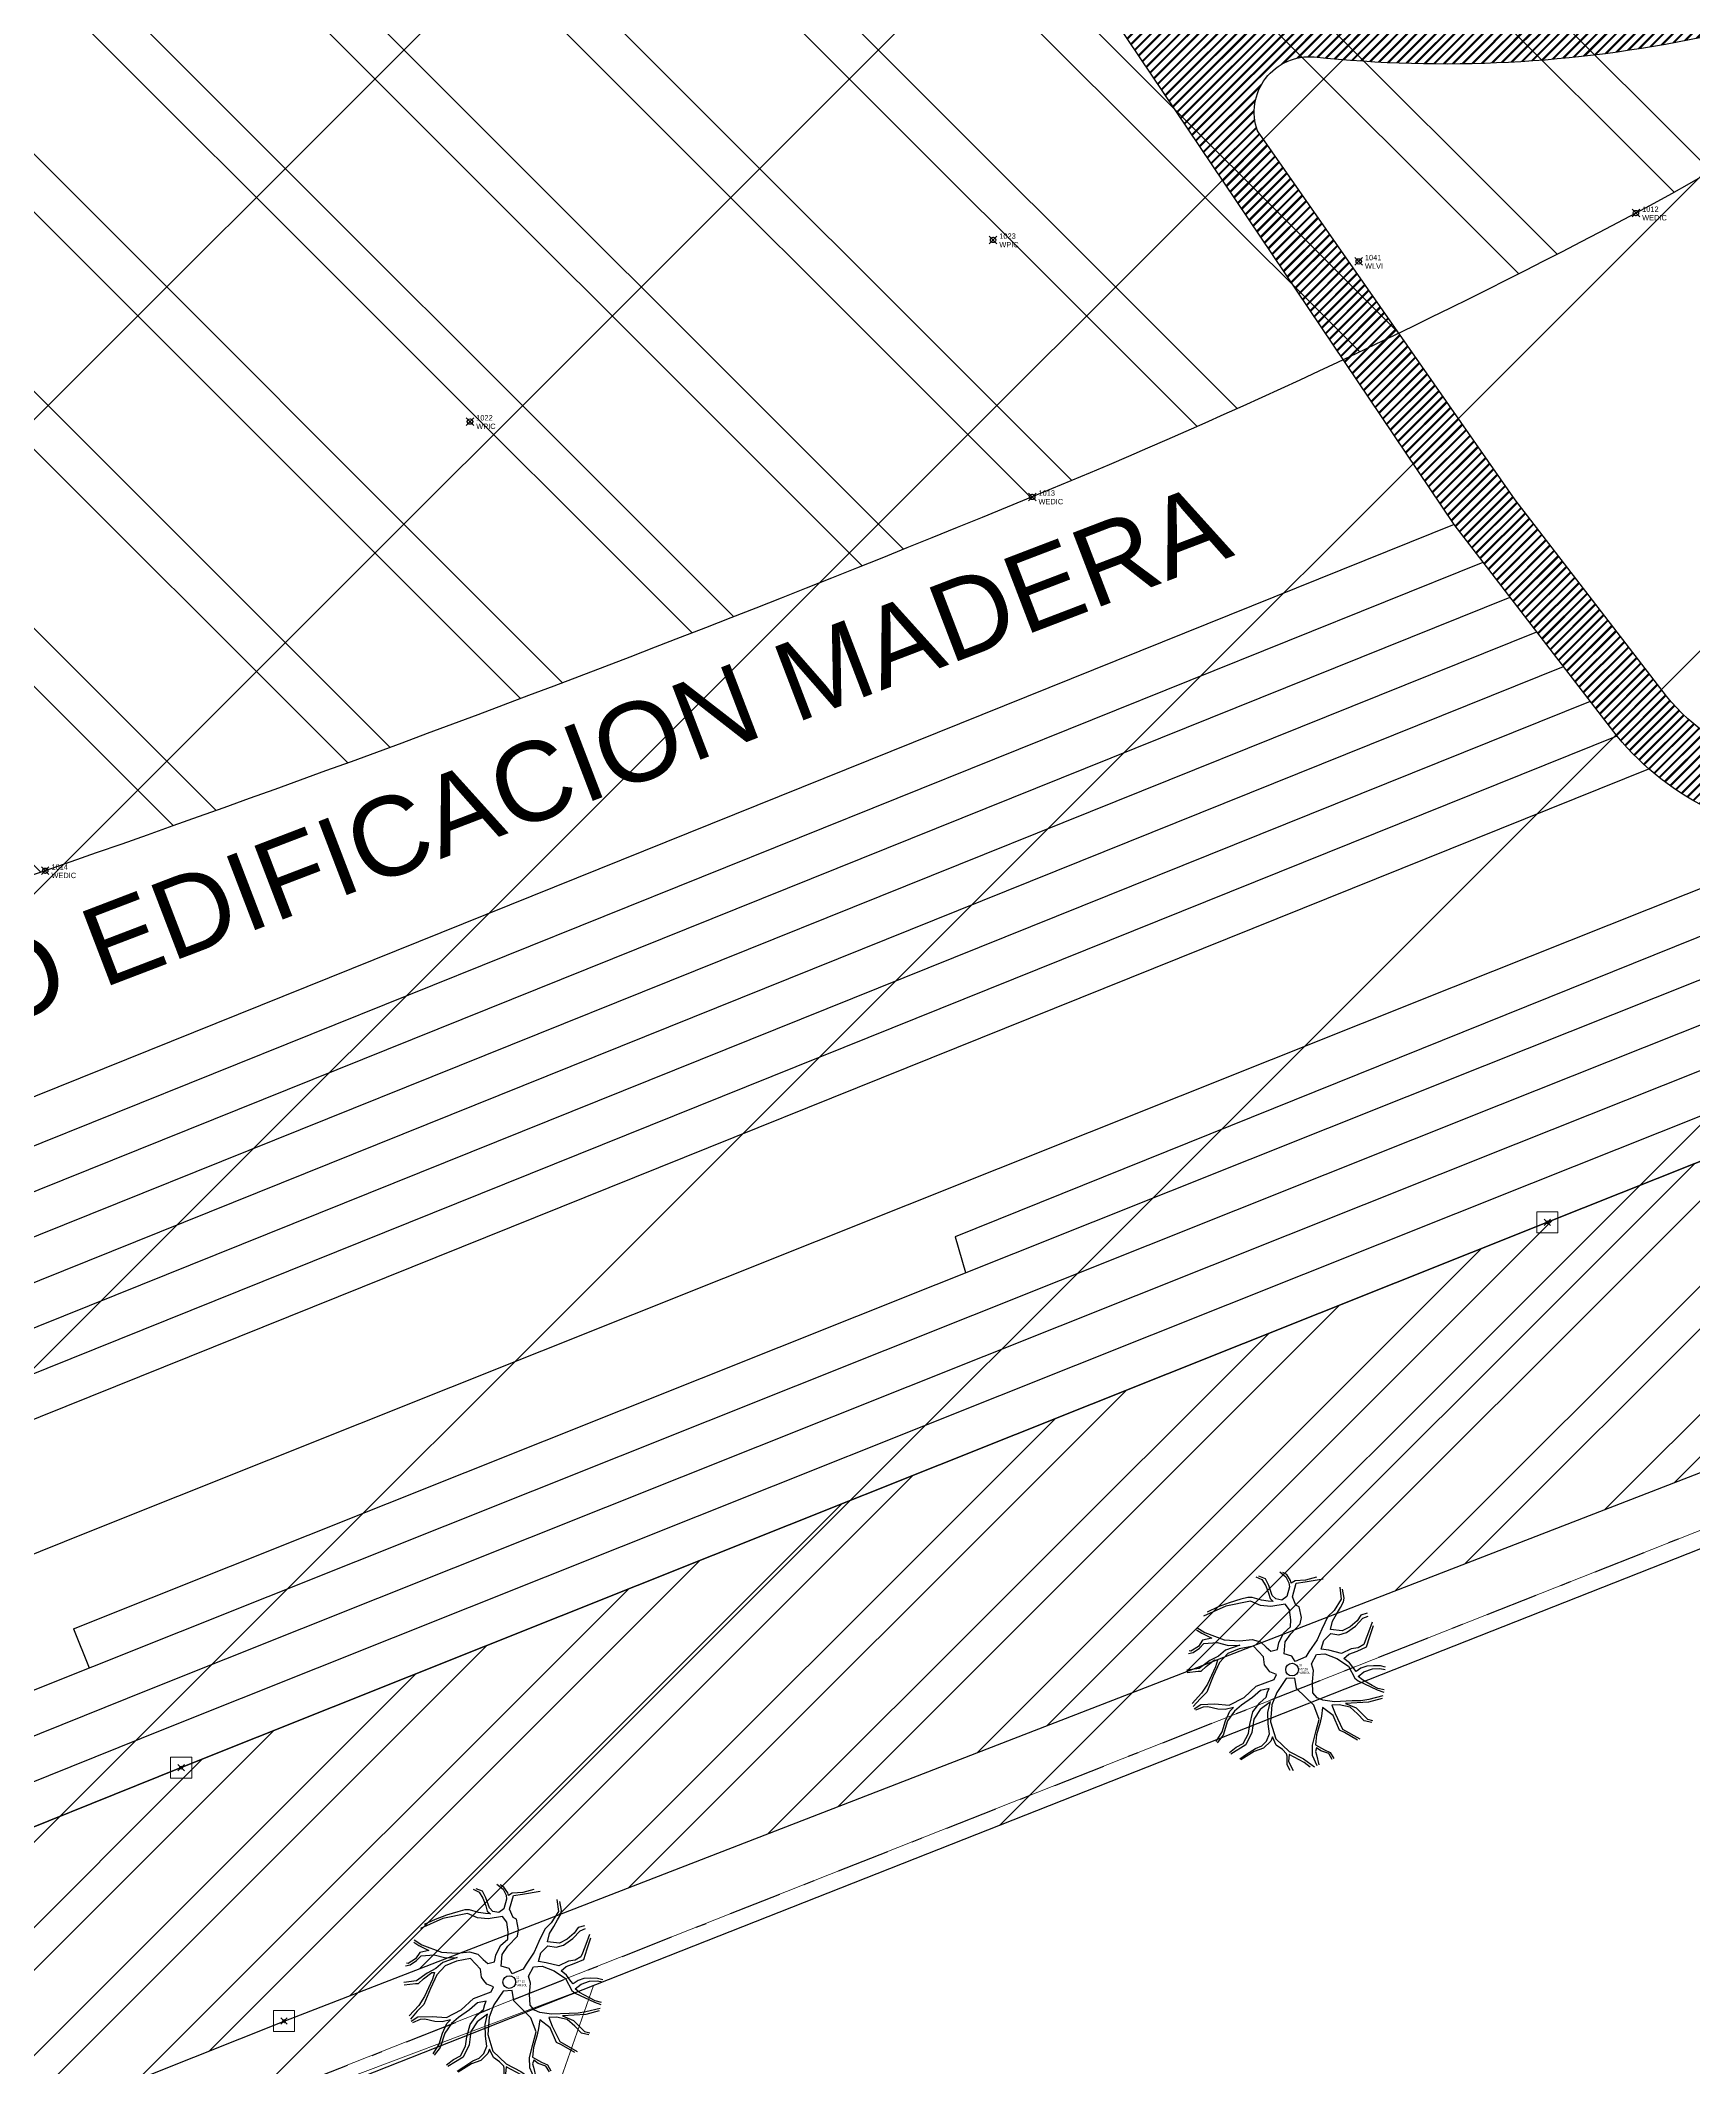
# Model space of a CAD drawing. Extents: x 350769 to 354978, y 6304672 to 6307963.
# Drawn here: x 352558.05 to 352573.7, y 6305441.91 to 6305461.11 of the extents above; entities that cross this region are included whole.
import ezdxf

# ---------------------------------------------------------------- set-up
doc = ezdxf.new("R2010")
doc.units = 0
doc.header["$PDMODE"] = 35
doc.header["$PDSIZE"] = 0.03
doc.linetypes.add('CONTINUOS', pattern=[0])
doc.linetypes.add('JPG_DASHDOT', pattern=[1, 0.5, -0.25, 0, -0.25])
doc.layers.get('0').update_dxf_attribs({"linetype": 'CONTINUOUS'})
doc.layers.get('Defpoints').update_dxf_attribs({"linetype": 'CONTINUOUS'})
for name, color, linetype in [('0-LEVANTAMIENTO 2020.SEP', 252, 'CONTINUOUS'), ('02_Geo ext_Acotamiento', 7, 'CONTINUOUS'), ('1-ESCALA', 252, 'CONTINUOUS'), ('1-LINEA EXTERIOR EDIFICIO MADERAS', 252, 'CONTINUOUS'), ('1-MURO', 7, 'CONTINUOUS'), ('1-PAVIMENTO', 161, 'CONTINUOUS'), ('1-SOLERA', 212, 'CONTINUOUS'), ('1-TEXTOS', 7, 'CONTINUOUS'), ('1-VEREDA', 251, 'CONTINUOUS'), ('2-ACHURADO MURO', 9, 'CONTINUOUS'), ('2-ACHURADO VEREDA', 252, 'CONTINUOUS'), ('C-TINN', 5, 'CONTINUOUS'), ('C-TOPO-MINR', 8, 'CONTINUOUS'), ('TOP-URB-SOLERAS', 2, 'JPG_DASHDOT'), ('V-NODE-TEXT', 1, 'CONTINUOUS'), ('V-NODE-TEXT5', 5, 'CONTINUOUS'), ('Z-ARBOL', 253, 'CONTINUOUS')]:
    doc.layers.add(name, color=color, linetype=linetype)
doc.layers.add('0_ASD_TOPOGRAFIA_ELEMENTOS', color=9, linetype='CONTINUOS', lineweight=5, true_color=0xbdbdbd)
doc.styles.add('A', font='arial.ttf', dxfattribs={"height": 2})
doc.styles.add('ROMANS', font='romans.shx', dxfattribs={"width": 0.65})
doc.dimstyles.new('Principal', dxfattribs={"dimscale": 0, "dimtxt": 2, "dimasz": 2, "dimexe": 1, "dimexo": 1, "dimtad": 1, "dimrnd": 0.05, "dimzin": 1, "dimtxsty": 'ROMANS', "dimcen": 2.5, "dimclrt": 2, "dimaunit": 2, "dimadec": 0, "dimazin": 0, "dimtfac": 1, "dimtmove": 0, "dimatfit": 3, "dimfxl": 1, "dimfxlon": 1, "dimarcsym": 0})

# ---------------------------------------------------------------- blocks, each defined once
blk = doc.blocks.new('*U625', base_point=(352562.115, 6305457.498))
at = {"layer": 'V-NODE-TEXT5', "lineweight": -2}
for p, q in [((352562.079, 6305457.462), (352562.151, 6305457.534)), ((352562.079, 6305457.534), (352562.151, 6305457.462))]:
    blk.add_line(p, q, dxfattribs=at)
blk.add_circle((352562.115, 6305457.498), 0.0254, dxfattribs=at)
at = {"layer": 'V-NODE-TEXT5', "color": 0, "linetype": 'ByBlock', "char_height": 0.0508}
for s, insert, attachment_point in [('WPIC', (352562.174, 6305457.479), 1), ('1022', (352562.174, 6305457.534), 4)]:
    blk.add_mtext(s, dxfattribs=dict(at, insert=insert, attachment_point=attachment_point))
blk = doc.blocks.new('*U626', base_point=(352567.066, 6305459.218))
at = {"layer": 'V-NODE-TEXT5', "lineweight": -2}
for p, q in [((352567.03, 6305459.182), (352567.102, 6305459.254)), ((352567.03, 6305459.254), (352567.102, 6305459.182))]:
    blk.add_line(p, q, dxfattribs=at)
blk.add_circle((352567.066, 6305459.218), 0.0254, dxfattribs=at)
at = {"layer": 'V-NODE-TEXT5', "color": 0, "linetype": 'ByBlock', "char_height": 0.0508}
for s, insert, attachment_point in [('WPIC', (352567.125, 6305459.199), 1), ('1023', (352567.125, 6305459.254), 4)]:
    blk.add_mtext(s, dxfattribs=dict(at, insert=insert, attachment_point=attachment_point))
blk = doc.blocks.new('*U653', base_point=(352570.527, 6305459.015))
at = {"layer": 'V-NODE-TEXT5', "lineweight": -2}
for p, q in [((352570.491, 6305458.979), (352570.563, 6305459.051)), ((352570.491, 6305459.051), (352570.563, 6305458.979))]:
    blk.add_line(p, q, dxfattribs=at)
blk.add_circle((352570.527, 6305459.015), 0.0254, dxfattribs=at)
at = {"layer": 'V-NODE-TEXT5', "color": 0, "linetype": 'ByBlock', "char_height": 0.0508}
for s, insert, attachment_point in [('WLVI', (352570.586, 6305458.996), 1), ('1041', (352570.586, 6305459.051), 4)]:
    blk.add_mtext(s, dxfattribs=dict(at, insert=insert, attachment_point=attachment_point))
blk = doc.blocks.new('*U701', base_point=(352573.151, 6305459.473))
at = {"layer": 'V-NODE-TEXT5', "lineweight": -2}
for p, q in [((352573.115, 6305459.437), (352573.187, 6305459.509)), ((352573.115, 6305459.509), (352573.187, 6305459.437))]:
    blk.add_line(p, q, dxfattribs=at)
blk.add_circle((352573.151, 6305459.473), 0.0254, dxfattribs=at)
at = {"layer": 'V-NODE-TEXT5', "color": 0, "linetype": 'ByBlock', "char_height": 0.0508}
for s, insert, attachment_point in [('WEDIC', (352573.21, 6305459.454), 1), ('1012', (352573.21, 6305459.509), 4)]:
    blk.add_mtext(s, dxfattribs=dict(at, insert=insert, attachment_point=attachment_point))
blk = doc.blocks.new('*U702', base_point=(352567.437, 6305456.785))
at = {"layer": 'V-NODE-TEXT5', "lineweight": -2}
for p, q in [((352567.401, 6305456.749), (352567.473, 6305456.821)), ((352567.401, 6305456.821), (352567.473, 6305456.749))]:
    blk.add_line(p, q, dxfattribs=at)
blk.add_circle((352567.437, 6305456.785), 0.0254, dxfattribs=at)
at = {"layer": 'V-NODE-TEXT5', "color": 0, "linetype": 'ByBlock', "char_height": 0.0508}
for s, insert, attachment_point in [('WEDIC', (352567.496, 6305456.766), 1), ('1013', (352567.496, 6305456.821), 4)]:
    blk.add_mtext(s, dxfattribs=dict(at, insert=insert, attachment_point=attachment_point))
blk = doc.blocks.new('*U703', base_point=(352558.094, 6305453.245))
at = {"layer": 'V-NODE-TEXT5', "lineweight": -2}
for p, q in [((352558.058, 6305453.209), (352558.13, 6305453.281)), ((352558.058, 6305453.281), (352558.13, 6305453.209))]:
    blk.add_line(p, q, dxfattribs=at)
blk.add_circle((352558.094, 6305453.245), 0.0254, dxfattribs=at)
at = {"layer": 'V-NODE-TEXT5', "color": 0, "linetype": 'ByBlock', "char_height": 0.0508}
for s, insert, attachment_point in [('WEDIC', (352558.153, 6305453.226), 1), ('1014', (352558.153, 6305453.281), 4)]:
    blk.add_mtext(s, dxfattribs=dict(at, insert=insert, attachment_point=attachment_point))
blk = doc.blocks.new('ARBOL')
at = {"layer": 'Z-ARBOL', "color": 9, "linetype": 'Continuous', "true_color": 0xbdbdbd}
for p, q in [((-1.403, 3.597), (-1.165, 3.491)), ((-1.029, 3.526), (-1.286, 3.62)), ((-1.165, 3.491), (-1.017, 3.252)), ((-0.902, 3.26), (-1.029, 3.526)), ((-1.017, 3.252), (-0.911, 2.96)), ((-0.767, 2.873), (-0.902, 3.26)), ((-0.477, 3.797), (-0.24, 3.601)), ((-0.207, 3.685), (-0.352, 3.773)), ((-0.24, 3.601), (-0.123, 3.368)), ((-0.057, 3.46), (-0.207, 3.685)), ((-0.104, 3.213), (-0.207, 2.841)), ((-0.123, 3.368), (-0.104, 3.213)), ((-0.029, 3.35), (-0.057, 3.46)), ((0.118, 3.442), (-0.029, 3.35)), ((0.016, 2.829), (0.166, 3.358)), ((0.526, 3.47), (0.118, 3.442)), ((0.166, 3.358), (0.515, 3.412)), ((0.515, 3.412), (1.206, 3.526)), ((0.952, 3.585), (0.526, 3.47)), ((1.849, 3.198), (1.905, 2.74)), ((-2.573, 2.463), (-3.436, 2.075)), ((-2.87, 2.43), (-3.296, 2.225)), ((-2.436, 2.588), (-2.87, 2.43)), ((-1.615, 2.657), (-2.573, 2.463)), ((-1.989, 2.729), (-2.436, 2.588)), ((-1.717, 2.798), (-1.989, 2.729)), ((-1.54, 2.794), (-1.717, 2.798)), ((-1.226, 2.493), (-1.615, 2.657)), ((-1.187, 2.697), (-1.54, 2.794)), ((-0.816, 2.445), (-1.226, 2.493)), ((-0.92, 2.661), (-1.187, 2.697)), ((-0.73, 2.639), (-0.92, 2.661)), ((-0.911, 2.96), (-0.854, 2.754)), ((-0.854, 2.754), (-0.73, 2.639)), ((-0.266, 2.536), (-0.816, 2.445)), ((-0.63, 2.741), (-0.767, 2.873)), ((-0.396, 2.696), (-0.63, 2.741)), ((-0.207, 2.841), (-0.396, 2.696)), ((-0.096, 2.323), (-0.266, 2.536)), ((0.148, 2.502), (0.016, 2.829)), ((0.28, 2.432), (0.148, 2.502)), ((0.364, 2.024), (0.28, 2.432)), ((1.905, 2.74), (1.627, 2.295)), ((1.729, 2.155), (1.875, 2.414)), ((1.875, 2.414), (1.998, 2.632)), ((2.025, 2.777), (1.962, 3.121)), ((1.998, 2.632), (2.025, 2.777)), ((-3.69, 1.634), (-3.381, 1.442)), ((-0.333, 1.418), (-0.059, 1.667)), ((-0.041, 1.935), (-0.096, 2.323)), ((-0.059, 1.667), (-0.041, 1.935)), ((-0.047, 1.394), (0.316, 1.777)), ((0.316, 1.777), (0.364, 2.024)), ((1.15, 1.572), (0.973, 1.154)), ((1.387, 2.055), (1.15, 1.572)), ((1.627, 2.295), (1.387, 2.055)), ((1.485, 1.554), (1.564, 1.885)), ((1.564, 1.885), (1.729, 2.155)), ((2.249, 1.664), (1.945, 1.511)), ((2.109, 1.435), (2.463, 1.684)), ((2.52, 1.899), (2.249, 1.664)), ((2.463, 1.684), (2.748, 1.991)), ((2.673, 2.111), (2.52, 1.899)), ((2.914, 2.185), (2.673, 2.111)), ((2.748, 1.991), (2.957, 2.072)), ((3.108, 1.847), (2.968, 1.452)), ((3.018, 1.291), (3.163, 1.716)), ((-3.63, 0.901), (-3.923, 0.716)), ((-3.835, 0.669), (-3.594, 0.834)), ((-3.7, 1.548), (-3.498, 1.419)), ((-3.47, 1.143), (-3.63, 0.901)), ((-3.594, 0.834), (-3.415, 1.011)), ((-3.498, 1.419), (-3.116, 1.225)), ((-3.116, 1.225), (-3.47, 1.143)), ((-3.415, 1.011), (-2.907, 1.05)), ((-3.381, 1.442), (-2.627, 1.162)), ((-2.907, 1.05), (-2.46, 0.935)), ((-2.627, 1.162), (-2.021, 1.122)), ((-2.02, 0.956), (-2.574, 0.761)), ((-2.048, 0.811), (-2.487, 0.623)), ((-2.46, 0.935), (-2.02, 0.956)), ((-1.495, 0.916), (-2.048, 0.811)), ((-2.021, 1.122), (-1.544, 1.167)), ((-1.544, 1.167), (-1.222, 1.075)), ((-1.107, 0.496), (-1.495, 0.916)), ((-1.222, 1.075), (-1.003, 0.868)), ((-1.003, 0.868), (-0.823, 0.713)), ((-0.567, 0.785), (-0.517, 1.046)), ((-0.517, 1.046), (-0.333, 1.418)), ((-0.309, 0.615), (-0.27, 1.074)), ((-0.27, 1.074), (-0.047, 1.394)), ((0.973, 1.154), (0.657, 0.687)), ((1.13, 0.793), (1.228, 1.135)), ((1.429, 0.75), (1.13, 0.793)), ((1.228, 1.135), (1.504, 1.399)), ((1.945, 1.511), (1.485, 1.554)), ((1.504, 1.399), (1.819, 1.354)), ((1.819, 1.354), (2.109, 1.435)), ((2.296, 0.811), (1.922, 0.626)), ((2.562, 0.851), (2.296, 0.811)), ((2.522, 0.723), (2.891, 0.879)), ((2.78, 0.975), (2.562, 0.851)), ((2.839, 1.115), (2.78, 0.975)), ((2.968, 1.452), (2.839, 1.115)), ((2.891, 0.879), (3.018, 1.291)), ((-3.598, 0.051), (-4.08, -0.022)), ((-4.02, 0.629), (-3.835, 0.669)), ((-3.923, 0.716), (-3.985, 0.728)), ((-3.185, 0.35), (-3.598, 0.051)), ((-3.521, -0.054), (-3.326, 0.12)), ((-3.326, 0.12), (-3.003, 0.375)), ((-2.972, 0.113), (-3.28, -0.567)), ((-2.845, 0.526), (-3.185, 0.35)), ((-2.811, 0.278), (-3.057, -0.248)), ((-3.003, 0.375), (-2.891, 0.369)), ((-2.891, 0.369), (-2.972, 0.113)), ((-2.574, 0.761), (-2.845, 0.526)), ((-2.487, 0.623), (-2.811, 0.278)), ((-1.069, 0.187), (-1.107, 0.496)), ((-0.979, 0.064), (-1.069, 0.187)), ((-0.861, -0.079), (-0.979, 0.064)), ((-0.823, 0.713), (-0.567, 0.785)), ((-0.003, 0.526), (-0.309, 0.615)), ((0.12, 0.322), (-0.003, 0.526)), ((0.541, 0.498), (0.12, 0.322)), ((0.657, 0.687), (0.541, 0.498)), ((0.749, 0.232), (0.945, 0.586)), ((0.826, -0.039), (0.749, 0.232)), ((0.945, 0.586), (1.274, 0.614)), ((1.274, 0.614), (1.74, 0.435)), ((1.922, 0.626), (1.429, 0.75)), ((1.74, 0.435), (2.184, 0.139)), ((2.013, 0.428), (2.208, 0.602)), ((2.225, 0.267), (2.013, 0.428)), ((2.184, 0.139), (2.434, -0.331)), ((2.208, 0.602), (2.522, 0.723)), ((2.391, 0.039), (2.225, 0.267)), ((2.484, -0.069), (2.391, 0.039)), ((2.67, 0.062), (2.484, -0.069)), ((2.895, 0.139), (2.67, 0.062)), ((2.788, -0.082), (3.118, 0.036)), ((3.155, 0.15), (2.895, 0.139)), ((3.118, 0.036), (3.409, 0.041)), ((3.428, 0.143), (3.155, 0.15)), ((3.409, 0.041), (3.612, 0.003)), ((3.628, 0.09), (3.428, 0.143)), ((-4.066, -0.115), (-3.635, -0.062)), ((-3.635, -0.062), (-3.521, -0.054)), ((-3.28, -0.567), (-3.508, -0.915)), ((-3.057, -0.248), (-3.307, -0.878)), ((-1.859, -1.079), (-1.388, -0.641)), ((-1.388, -0.641), (-0.693, -0.382)), ((-0.89, -0.736), (-1.226, -0.808)), ((-0.949, -0.876), (-0.89, -0.736)), ((-0.607, -0.187), (-0.861, -0.079)), ((-0.693, -0.382), (-0.607, -0.187)), ((-0.234, -0.349), (-0.595, -0.883)), ((0.11, -0.324), (-0.234, -0.349)), ((0.178, -0.729), (0.11, -0.324)), ((0.844, -1.384), (0.178, -0.729)), ((0.792, -0.47), (0.826, -0.039)), ((0.808, -0.895), (0.792, -0.47)), ((2.434, -0.331), (2.56, -0.43)), ((2.56, -0.264), (2.788, -0.082)), ((2.727, -0.401), (2.56, -0.264)), ((2.56, -0.43), (3.301, -0.782)), ((3.107, -0.61), (2.727, -0.401)), ((3.327, -0.727), (3.107, -0.61)), ((3.301, -0.782), (3.556, -0.877)), ((3.574, -0.789), (3.327, -0.727)), ((-3.508, -0.915), (-3.874, -1.313)), ((-3.565, -1.13), (-3.831, -1.435)), ((-3.796, -1.524), (-3.541, -1.346)), ((-3.449, -1.454), (-3.747, -1.578)), ((-3.307, -0.878), (-3.565, -1.13)), ((-3.541, -1.346), (-2.989, -1.331)), ((-3.269, -1.443), (-3.449, -1.454)), ((-2.882, -1.532), (-3.269, -1.443)), ((-2.989, -1.331), (-2.433, -1.376)), ((-2.593, -1.542), (-2.882, -1.532)), ((-2.273, -1.468), (-2.593, -1.542)), ((-2.433, -1.376), (-1.859, -1.079)), ((-2.412, -1.607), (-2.273, -1.468)), ((-1.964, -1.376), (-2.235, -1.61)), ((-1.537, -1.08), (-1.964, -1.376)), ((-1.226, -0.808), (-1.537, -1.08)), ((-1.515, -1.642), (-1.253, -1.285)), ((-1.237, -1.544), (-1.487, -1.919)), ((-1.253, -1.285), (-1, -1.062)), ((-0.841, -1.243), (-1.237, -1.544)), ((-1, -1.062), (-0.949, -0.876)), ((-0.934, -1.647), (-0.841, -1.243)), ((-0.783, -1.36), (-0.829, -2.029)), ((-0.595, -0.883), (-0.783, -1.36)), ((0.98, -1.093), (0.808, -0.895)), ((1.046, -1.935), (0.844, -1.384)), ((1.19, -1.179), (0.98, -1.093)), ((1.184, -1.464), (1.136, -1.801)), ((1.592, -1.783), (1.184, -1.464)), ((1.645, -1.25), (1.19, -1.179)), ((1.833, -1.361), (1.539, -1.381)), ((1.539, -1.381), (1.67, -1.707)), ((2.33, -1.215), (1.645, -1.25)), ((2.251, -1.456), (1.833, -1.361)), ((2.967, -1.261), (2.068, -1.316)), ((2.068, -1.316), (2.488, -1.486)), ((2.542, -1.708), (2.251, -1.456)), ((2.671, -1.205), (2.33, -1.215)), ((2.488, -1.486), (2.923, -1.916)), ((2.971, -1.156), (2.671, -1.205)), ((3.494, -1.121), (2.967, -1.261)), ((3.522, -1.022), (2.971, -1.156)), ((-2.711, -2.409), (-2.581, -1.981)), ((-2.5, -1.982), (-2.67, -2.537)), ((-2.581, -1.981), (-2.412, -1.607)), ((-2.235, -1.61), (-2.5, -1.982)), ((-1.691, -2.483), (-1.64, -2.131)), ((-1.64, -2.131), (-1.515, -1.642)), ((-1.487, -1.919), (-1.553, -2.434)), ((-0.924, -2.102), (-0.934, -1.647)), ((-0.869, -2.489), (-0.924, -2.102)), ((-0.829, -2.029), (-0.631, -2.685)), ((0.931, -2.365), (1.046, -1.935)), ((1.089, -2.048), (0.947, -2.534)), ((1.136, -1.801), (1.089, -2.048)), ((1.84, -2.342), (1.592, -1.783)), ((1.67, -1.707), (1.96, -2.305)), ((2.032, -2.439), (1.84, -2.342)), ((1.96, -2.305), (2.63, -2.689)), ((2.797, -1.983), (2.542, -1.708)), ((3.09, -2.053), (2.797, -1.983)), ((2.923, -1.916), (3.123, -1.969)), ((-2.944, -2.787), (-2.711, -2.409)), ((-2.67, -2.537), (-2.906, -2.839)), ((-2.428, -3.216), (-2.163, -3.011)), ((-1.79, -2.916), (-2.375, -3.272)), ((-2.163, -3.011), (-1.893, -2.866)), ((-1.893, -2.866), (-1.691, -2.483)), ((-1.553, -2.434), (-1.79, -2.916)), ((-1.763, -3.283), (-1.414, -3.063)), ((-1.104, -3.047), (-1.468, -3.174)), ((-1.414, -3.063), (-1.168, -2.959)), ((-1.168, -2.959), (-0.986, -2.768)), ((-0.825, -2.769), (-1.104, -3.047)), ((-0.986, -2.768), (-0.869, -2.489)), ((-0.76, -2.6), (-0.825, -2.769)), ((-0.614, -2.929), (-0.76, -2.6)), ((-0.631, -2.685), (-0.112, -3.176)), ((-0.371, -3.096), (-0.614, -2.929)), ((-0.209, -3.263), (-0.371, -3.096)), ((0.792, -2.926), (0.931, -2.365)), ((0.795, -3.334), (0.792, -2.926)), ((0.95, -3.032), (0.906, -3.174)), ((0.947, -2.534), (0.907, -2.918)), ((0.907, -2.918), (1.258, -3.106)), ((1.12, -3.155), (0.95, -3.032)), ((1.258, -3.106), (1.481, -3.209)), ((2.541, -2.732), (2.032, -2.439)), ((-2.023, -3.459), (-1.763, -3.283)), ((-1.468, -3.174), (-1.982, -3.498)), ((-0.194, -3.356), (-0.209, -3.263)), ((-0.193, -3.688), (-0.194, -3.356)), ((-0.073, -3.907), (-0.193, -3.688)), ((-0.118, -3.295), (-0.137, -3.563)), ((-0.137, -3.563), (0.039, -3.913)), ((0.469, -3.603), (-0.118, -3.295)), ((-0.112, -3.176), (0.447, -3.464)), ((0.447, -3.464), (0.866, -3.771)), ((0.709, -3.785), (0.469, -3.603)), ((0.979, -3.736), (0.795, -3.334)), ((0.906, -3.174), (0.947, -3.302)), ((0.947, -3.302), (1.033, -3.696)), ((1.423, -3.258), (1.12, -3.155)), ((1.558, -3.479), (1.423, -3.258)), ((1.481, -3.209), (1.614, -3.445))]:
    blk.add_line(p, q, dxfattribs=at)
at = {"layer": 'Z-ARBOL', "color": 9, "true_color": 0xbdbdbd}
blk.add_circle((0, 0), 0.245, dxfattribs=at)
blk = doc.blocks.new('*U732', base_point=(352569.896, 6305445.68))
at = {"layer": 'Z-ARBOL', "linetype": 'ByBlock', "lineweight": -2, "xscale": 0.2441400029806206, "yscale": 0.2441400029806206, "zscale": 0.2441400029806206}
blk.add_blockref('ARBOL', (352569.896, 6305445.68), dxfattribs=at)
at = {"layer": 'V-NODE-TEXT', "linetype": 'ByBlock', "char_height": 0.02}
for s, insert, attachment_point in [('31', (352569.961, 6305445.72), 4), ('677.28', (352569.961, 6305445.695), 1), ('°ARBOL', (352569.961, 6305445.65), 4)]:
    blk.add_mtext(s, dxfattribs=dict(at, insert=insert, attachment_point=attachment_point))
blk = doc.blocks.new('*U733', base_point=(352562.486, 6305442.722))
at = {"layer": 'Z-ARBOL', "linetype": 'ByBlock', "lineweight": -2, "xscale": 0.2441400029806206, "yscale": 0.2441400029806206, "zscale": 0.2441400029806206}
blk.add_blockref('ARBOL', (352562.486, 6305442.722), dxfattribs=at)
at = {"layer": 'V-NODE-TEXT', "linetype": 'ByBlock', "char_height": 0.02}
for s, insert, attachment_point in [('32', (352562.551, 6305442.762), 4), ('677.15', (352562.551, 6305442.737), 1), ('°ARBOL', (352562.551, 6305442.692), 4)]:
    blk.add_mtext(s, dxfattribs=dict(at, insert=insert, attachment_point=attachment_point))
blk = doc.blocks.new('*D1236')
at = {"layer": '02_Geo ext_Acotamiento', "color": 0, "lineweight": -2, "transparency": 16777216}
blk.add_line((352474.045, 6305972.496), (352473.119, 6305978.179), dxfattribs=at)
at = {"layer": '02_Geo ext_Acotamiento', "color": 0, "transparency": 16777216}
blk.add_solid([(352473.283, 6305978.206), (352472.954, 6305978.153), (352472.958, 6305979.166)], dxfattribs=at)
at = {"layer": 'Defpoints', "color": 0, "transparency": 16777216}
for p in [(352472.958, 6305979.166), (352596.042, 6305224.025)]:
    blk.add_point(p, dxfattribs=at)
at = {"layer": '02_Geo ext_Acotamiento', "color": 2, "transparency": 16777216, "insert": (352474.582, 6305974.845), "char_height": 1, "attachment_point": 5, "rotation": 279.2575, "style": 'ROMANS'}
blk.add_mtext('R765,10', dxfattribs=at)
blk = doc.blocks.new('*U4901', base_point=(352562.115, 6305457.498))
at = {"layer": 'V-NODE-TEXT5', "lineweight": -2}
for p, q in [((352562.079, 6305457.462), (352562.151, 6305457.534)), ((352562.079, 6305457.534), (352562.151, 6305457.462))]:
    blk.add_line(p, q, dxfattribs=at)
blk.add_circle((352562.115, 6305457.498), 0.0254, dxfattribs=at)
at = {"layer": 'V-NODE-TEXT5', "color": 0, "linetype": 'ByBlock', "char_height": 0.0508}
for s, insert, attachment_point in [('WPIC', (352562.174, 6305457.479), 1), ('1022', (352562.174, 6305457.534), 4)]:
    blk.add_mtext(s, dxfattribs=dict(at, insert=insert, attachment_point=attachment_point))
blk = doc.blocks.new('*U4902', base_point=(352567.066, 6305459.218))
at = {"layer": 'V-NODE-TEXT5', "lineweight": -2}
for p, q in [((352567.03, 6305459.182), (352567.102, 6305459.254)), ((352567.03, 6305459.254), (352567.102, 6305459.182))]:
    blk.add_line(p, q, dxfattribs=at)
blk.add_circle((352567.066, 6305459.218), 0.0254, dxfattribs=at)
at = {"layer": 'V-NODE-TEXT5', "color": 0, "linetype": 'ByBlock', "char_height": 0.0508}
for s, insert, attachment_point in [('WPIC', (352567.125, 6305459.199), 1), ('1023', (352567.125, 6305459.254), 4)]:
    blk.add_mtext(s, dxfattribs=dict(at, insert=insert, attachment_point=attachment_point))
blk = doc.blocks.new('*U4929', base_point=(352570.527, 6305459.015))
at = {"layer": 'V-NODE-TEXT5', "lineweight": -2}
for p, q in [((352570.491, 6305458.979), (352570.563, 6305459.051)), ((352570.491, 6305459.051), (352570.563, 6305458.979))]:
    blk.add_line(p, q, dxfattribs=at)
blk.add_circle((352570.527, 6305459.015), 0.0254, dxfattribs=at)
at = {"layer": 'V-NODE-TEXT5', "color": 0, "linetype": 'ByBlock', "char_height": 0.0508}
for s, insert, attachment_point in [('WLVI', (352570.586, 6305458.996), 1), ('1041', (352570.586, 6305459.051), 4)]:
    blk.add_mtext(s, dxfattribs=dict(at, insert=insert, attachment_point=attachment_point))
blk = doc.blocks.new('*U4977', base_point=(352573.151, 6305459.473))
at = {"layer": 'V-NODE-TEXT5', "lineweight": -2}
for p, q in [((352573.115, 6305459.437), (352573.187, 6305459.509)), ((352573.115, 6305459.509), (352573.187, 6305459.437))]:
    blk.add_line(p, q, dxfattribs=at)
blk.add_circle((352573.151, 6305459.473), 0.0254, dxfattribs=at)
at = {"layer": 'V-NODE-TEXT5', "color": 0, "linetype": 'ByBlock', "char_height": 0.0508}
for s, insert, attachment_point in [('WEDIC', (352573.21, 6305459.454), 1), ('1012', (352573.21, 6305459.509), 4)]:
    blk.add_mtext(s, dxfattribs=dict(at, insert=insert, attachment_point=attachment_point))
blk = doc.blocks.new('*U4978', base_point=(352567.437, 6305456.785))
at = {"layer": 'V-NODE-TEXT5', "lineweight": -2}
for p, q in [((352567.401, 6305456.749), (352567.473, 6305456.821)), ((352567.401, 6305456.821), (352567.473, 6305456.749))]:
    blk.add_line(p, q, dxfattribs=at)
blk.add_circle((352567.437, 6305456.785), 0.0254, dxfattribs=at)
at = {"layer": 'V-NODE-TEXT5', "color": 0, "linetype": 'ByBlock', "char_height": 0.0508}
for s, insert, attachment_point in [('WEDIC', (352567.496, 6305456.766), 1), ('1013', (352567.496, 6305456.821), 4)]:
    blk.add_mtext(s, dxfattribs=dict(at, insert=insert, attachment_point=attachment_point))
blk = doc.blocks.new('*U4979', base_point=(352558.094, 6305453.245))
at = {"layer": 'V-NODE-TEXT5', "lineweight": -2}
for p, q in [((352558.058, 6305453.209), (352558.13, 6305453.281)), ((352558.058, 6305453.281), (352558.13, 6305453.209))]:
    blk.add_line(p, q, dxfattribs=at)
blk.add_circle((352558.094, 6305453.245), 0.0254, dxfattribs=at)
at = {"layer": 'V-NODE-TEXT5', "color": 0, "linetype": 'ByBlock', "char_height": 0.0508}
for s, insert, attachment_point in [('WEDIC', (352558.153, 6305453.226), 1), ('1014', (352558.153, 6305453.281), 4)]:
    blk.add_mtext(s, dxfattribs=dict(at, insert=insert, attachment_point=attachment_point))
blk = doc.blocks.new('*U5009', base_point=(352569.896, 6305445.68))
at = {"layer": 'Z-ARBOL', "linetype": 'ByBlock', "lineweight": -2, "xscale": 0.2441400029806206, "yscale": 0.2441400029806206, "zscale": 0.2441400029806206}
blk.add_blockref('ARBOL', (352569.896, 6305445.68), dxfattribs=at)
at = {"layer": 'V-NODE-TEXT', "linetype": 'ByBlock', "char_height": 0.02}
for s, insert, attachment_point in [('31', (352569.961, 6305445.72), 4), ('677.28', (352569.961, 6305445.695), 1), ('°ARBOL', (352569.961, 6305445.65), 4)]:
    blk.add_mtext(s, dxfattribs=dict(at, insert=insert, attachment_point=attachment_point))
blk = doc.blocks.new('*U5010', base_point=(352562.486, 6305442.722))
at = {"layer": 'Z-ARBOL', "linetype": 'ByBlock', "lineweight": -2, "xscale": 0.2441400029806206, "yscale": 0.2441400029806206, "zscale": 0.2441400029806206}
blk.add_blockref('ARBOL', (352562.486, 6305442.722), dxfattribs=at)
at = {"layer": 'V-NODE-TEXT', "linetype": 'ByBlock', "char_height": 0.02}
for s, insert, attachment_point in [('32', (352562.551, 6305442.762), 4), ('677.15', (352562.551, 6305442.737), 1), ('°ARBOL', (352562.551, 6305442.692), 4)]:
    blk.add_mtext(s, dxfattribs=dict(at, insert=insert, attachment_point=attachment_point))
blk = doc.blocks.new('TOPOGRAFIA')
at = {"layer": '1-LINEA EXTERIOR EDIFICIO MADERAS', "lineweight": 0, "true_color": 0xbdbdbd}
h = blk.add_hatch(dxfattribs=at)
h.set_pattern_fill('ANSI31', color=9, scale=0.5, angle=90)
h.set_pattern_definition([(135, (38000, -3000), (-1.12253201513, -1.12253201513), [])])
h.paths.add_polyline_path([(390509.254, 6302464.349), (390489.235, 6302457.311, 0.006593), (390483.626, 6302455.312, 0.225672), (390479.522, 6302451.091, 0.369359), (390482.833, 6302442.806, 0.105621), (390487.097, 6302441.999), (390494.78, 6302441.975, 0.022709), (390512.986, 6302443.076, 0.009245), (390519.629, 6302443.906, 0.008069), (390526.96, 6302445.081, 0.00776), (390532.19, 6302446.09, 0.003168), (390537.058, 6302447.14, 0.018522), (390547.928, 6302449.983, -0.000441), (390550.949, 6302450.891, 0.020574), (390552.004, 6302451.255, 0.02318), (390567.437, 6302456.785, 0.024648), (390573.151, 6302459.473, 0.065043), (390578.117, 6302463.01, 0.03227), (390582.068, 6302467.188, 0.06625), (390589.221, 6302481.458, 0.027642), (390596.216, 6302502.437, 0.013828), (390598.79, 6302513.005, 0.018853), (390600.543, 6302523.006, 0.159831), (390600.113, 6302525.357, 0.093527), (390598.113, 6302527.807, 0.380747), (390588.95, 6302527.551), (390586.878, 6302524.749), (390584.88, 6302521.705), (390583.088, 6302518.971), (390579.481, 6302513.484), (390576.46, 6302508.881), (390569.643, 6302498.477), (390565.382, 6302491.97), (390560.315, 6302485.388), (390555.754, 6302481.548), (390539.433, 6302474.882), (390517.803, 6302467.362)])
at = {"layer": '2-ACHURADO MURO', "lineweight": 0, "true_color": 0xbdbdbd}
h = blk.add_hatch(dxfattribs=at)
h.set_pattern_fill('ANSI31', color=9, scale=0.02)
h.set_pattern_definition([(45, (38000, -3000), (-0.04490128060535, 0.04490128060535), [])])
h.paths.add_polyline_path([(390570.127, 6302460.95, 0.077461), (390573.772, 6302461.139, 0.1474), (390577.629, 6302463.242, 0.075621), (390585.753, 6302474.432), (390585.398, 6302474.616, -0.075621), (390577.344, 6302463.523, -0.1474), (390573.69, 6302461.531, -0.07792), (390570.148, 6302461.35, 0.047976), (390569.972, 6302461.351, -0.182302), (390567.584, 6302462.442), (390565.452, 6302464.482), (390565.307, 6302464.33), (390567.765, 6302461.978), (390571.43, 6302456.525), (390572.974, 6302454.519, 0.226316), (390574.993, 6302453.567), (390584.314, 6302457.281), (390591.826, 6302460.311), (390591.829, 6302460.305), (390599.205, 6302463.245, 0.000013), (390599.064, 6302463.669), (390576.729, 6302454.766), (390575.547, 6302454.249, -0.302334), (390573.439, 6302454.899), (390572.008, 6302456.758), (390569.57, 6302460.251, -0.560443)])
at = {"layer": '1-ESCALA', "color": 9, "lineweight": 0, "true_color": 0xbdbdbd, "flags": 128}
for points in [[(390540.705, 6302437.224), (390559.381, 6302444.752), (390572.313, 6302449.916), (390585.207, 6302455.053), (390596.032, 6302459.42), (390599.939, 6302461.036)], [(390540.999, 6302439.93), (390558.487, 6302446.979), (390571.423, 6302452.145), (390584.314, 6302457.281), (390591.826, 6302460.311)], [(390558.363, 6302446.068), (390571.72, 6302451.402), (390584.612, 6302456.538), (390593.809, 6302460.249)], [(390543.69, 6302439.29), (390559.083, 6302445.494), (390572.016, 6302450.659), (390584.909, 6302455.796), (390595.729, 6302460.161), (390595.766, 6302460.176)], [(390540.712, 6302443.735), (390555.987, 6302449.836), (390571.706, 6302456.166)], [(390540.82, 6302443.347), (390556.136, 6302449.464), (390571.96, 6302455.837)], [(390540.916, 6302442.955), (390556.284, 6302449.093), (390572.213, 6302455.508)], [(390540.927, 6302442.529), (390556.433, 6302448.722), (390572.466, 6302455.179)], [(390540.939, 6302442.103), (390556.582, 6302448.351), (390572.72, 6302454.85)], [(390540.95, 6302441.676), (390556.731, 6302447.979), (390572.973, 6302454.521)], [(390540.961, 6302441.25), (390556.88, 6302447.608), (390573.273, 6302454.21)], [(390551.042, 6302442.714), (390571.868, 6302451.03), (390578.683, 6302453.745), (390578.52, 6302454.129)], [(390541.06, 6302437.799), (390559.232, 6302445.123), (390572.165, 6302450.287), (390580.632, 6302453.661), (390580.507, 6302454.011)], [(390577.132, 6302453.983), (390566.707, 6302449.777), (390566.806, 6302449.44)], [(390558.363, 6302446.068), (390558.511, 6302445.697)]]:
    blk.add_lwpolyline(points, dxfattribs=at)
at = {"layer": '1-LINEA EXTERIOR EDIFICIO MADERAS', "color": 9, "lineweight": 0, "true_color": 0xbdbdbd, "flags": 128}
blk.add_lwpolyline([(390596.216, 6302502.437, -0.027642), (390589.221, 6302481.458, -0.06625), (390582.068, 6302467.188, -0.03227), (390578.117, 6302463.01, -0.065043), (390573.151, 6302459.473, -0.024648), (390567.437, 6302456.785, -0.02318), (390552.004, 6302451.255, -0.020574), (390550.949, 6302450.891, 0.000441), (390547.928, 6302449.983, -0.018522), (390537.058, 6302447.14, -0.003168), (390532.19, 6302446.09, -0.00776), (390526.96, 6302445.081, -0.008069), (390519.629, 6302443.906, -0.009245)], format="xyb", dxfattribs=at)
at = {"layer": '1-MURO', "color": 9, "lineweight": 0, "true_color": 0xbdbdbd, "flags": 128}
for points in [[(390574.993, 6302453.567, -0.226316), (390572.974, 6302454.519), (390571.43, 6302456.525), (390567.765, 6302461.978), (390565.307, 6302464.33), (390565.452, 6302464.482), (390567.584, 6302462.442, 0.182302), (390569.972, 6302461.351, -0.047976), (390570.148, 6302461.35, 0.07792), (390573.69, 6302461.531, 0.1474), (390577.344, 6302463.523, 0.075621), (390585.398, 6302474.616)], [(390599.064, 6302463.669), (390576.729, 6302454.766), (390575.547, 6302454.249, -0.302334), (390573.439, 6302454.899), (390572.008, 6302456.758), (390569.57, 6302460.251, -0.546974), (390570.106, 6302460.952, 0.07792), (390573.772, 6302461.139, 0.1474), (390577.629, 6302463.242, 0.075621), (390585.753, 6302474.432)]]:
    blk.add_lwpolyline(points, format="xyb", dxfattribs=at)
blk.add_lwpolyline([(390571.43, 6302456.525), (390555.445, 6302450.081), (390540.6, 6302444.141), (390540.915, 6302443.003), (390540.961, 6302441.25)], dxfattribs=at)
at = {"layer": '1-PAVIMENTO', "color": 9, "lineweight": 0, "true_color": 0xbdbdbd, "flags": 128}
blk.add_lwpolyline([(390441.522, 6302394.629), (390452.503, 6302398.982), (390458.213, 6302401.216), (390468.05, 6302405.104), (390476.439, 6302408.401), (390481.682, 6302410.475), (390490.722, 6302414.053), (390503.01, 6302418.889), (390512.509, 6302422.629), (390523.045, 6302426.8), (390532.693, 6302430.631), (390541.368, 6302434.036), (390559.984, 6302441.387), (390574.209, 6302447), (390587.598, 6302452.326), (390599.579, 6302457.023), (390608.801, 6302460.676), (390618.951, 6302464.69)], dxfattribs=at)
at = {"layer": '1-SOLERA', "color": 9, "lineweight": 0, "true_color": 0xbdbdbd}
blk.add_line((390560.49, 6302441.751), (390574.208, 6302447.178), dxfattribs=at)
at = {"layer": '1-VEREDA', "color": 9, "lineweight": 0, "true_color": 0xbdbdbd}
for points in [[(390522.849, 6302427.501), (390532.385, 6302431.239), (390541.168, 6302434.704), (390560.355, 6302442.352), (390574.057, 6302447.661), (390586.18, 6302452.427), (390599.796, 6302457.878)], [(390596.032, 6302459.42), (390585.207, 6302455.053), (390572.313, 6302449.916), (390559.381, 6302444.752), (390540.705, 6302437.224), (390531.498, 6302433.526), (390522.742, 6302429.978)]]:
    blk.add_lwpolyline(points, dxfattribs=at)
at = {"layer": 'C-TINN', "color": 9, "linetype": 'Continuous', "lineweight": 0, "true_color": 0xbdbdbd}
for points, elevation in [([(390572.213, 6302449.816), (390572.213, 6302450.016), (390572.413, 6302450.016), (390572.413, 6302449.816), (390572.213, 6302449.816)], 677.359), ([(390559.281, 6302444.652), (390559.281, 6302444.852), (390559.481, 6302444.852), (390559.481, 6302444.652), (390559.281, 6302444.652)], 677.125), ([(390560.255, 6302442.252), (390560.255, 6302442.452), (390560.455, 6302442.452), (390560.455, 6302442.252), (390560.255, 6302442.252)], 677.136)]:
    blk.add_lwpolyline(points, dxfattribs=dict(at, elevation=elevation))
for p in [(390572.313, 6302449.916, 677.359), (390559.381, 6302444.752, 677.125), (390560.355, 6302442.352, 677.136)]:
    blk.add_point(p, dxfattribs=at)
at = {"layer": 'C-TOPO-MINR', "color": 9, "linetype": 'Continuous', "lineweight": 0, "true_color": 0xbdbdbd, "elevation": 677}
blk.add_lwpolyline([(390557.608, 6302430.88), (390557.633, 6302432.652), (390561.771, 6302434.378), (390565.626, 6302435.971), (390563.527, 6302437.67), (390561.902, 6302438.33), (390562.754, 6302441.175), (390563.285, 6302442.69), (390560.152, 6302441.508), (390554.479, 6302439.381), (390553.788, 6302439.307), (390552.791, 6302439.337), (390551.951, 6302440.159), (390551.777, 6302441.687)], dxfattribs=at)
at = {"color": 9, "lineweight": 0, "true_color": 0xbdbdbd}
for name, p in [('*U4977', (390573.151, 6302459.473)), ('*U4902', (390567.066, 6302459.218)), ('*U4929', (390570.527, 6302459.015)), ('*U4901', (390562.115, 6302457.498)), ('*U4978', (390567.437, 6302456.785)), ('*U4979', (390558.094, 6302453.245))]:
    blk.add_blockref(name, p, dxfattribs=at)
at = {"layer": 'Z-ARBOL', "color": 9, "lineweight": 0, "true_color": 0xbdbdbd}
for name, p in [('*U5009', (390569.896, 6302445.68)), ('*U5010', (390562.486, 6302442.722))]:
    blk.add_blockref(name, p, dxfattribs=at)
at = {"layer": '1-TEXTOS', "color": 9, "lineweight": 0, "true_color": 0xbdbdbd, "style": 'A'}
blk.add_text('PERIMETRO EDIFICACION MADERA', height=0.74738, rotation=20.9446, dxfattribs=at).set_placement((390552.57, 6302449.808))

msp = doc.modelspace()

# ---------------------------------------------------------------- hatches: boundary and pattern name
at = {"layer": '0-LEVANTAMIENTO 2020.SEP'}
h = msp.add_hatch(dxfattribs=at)
h.set_pattern_fill('ANSI31', color=252)
h.paths.add_polyline_path([(352458.213, 6305401.216), (352452.503, 6305398.982), (352452.816, 6305399.28), (352452.609, 6305399.636), (352451.638, 6305400.227), (352457.678, 6305402.577), (352457.689, 6305402.79), (352457.683, 6305402.996), (352454.252, 6305411.685), (352450.931, 6305420.069), (352447.151, 6305429.404), (352442.008, 6305442.347), (352436.835, 6305455.304), (352430.757, 6305470.685), (352440.792, 6305475.07), (352451.682, 6305479.894), (352465.771, 6305486.18), (352480.216, 6305492.535), (352496.407, 6305499.712), (352513.657, 6305507.299), (352529.161, 6305514.161), (352541.959, 6305519.8), (352561.927, 6305528.675), (352571.449, 6305540.268), (352583.647, 6305555.178), (352598.213, 6305545.789), (352605.453, 6305541.805), (352602.222, 6305538.721), (352606.073, 6305535.813), (352608.645, 6305532.42), (352608.792, 6305532.234), (352608.857, 6305528.43), (352613.727, 6305525.092), (352613.927, 6305524.926), (352609.716, 6305517.616), (352604.317, 6305502.974), (352607.353, 6305483.644), (352606.958, 6305479.393), (352608.039, 6305476.818), (352609.065, 6305474.225), (352617.537, 6305468.424), (352618.346, 6305465.146), (352618.854, 6305464.849), (352618.951, 6305464.69), (352608.801, 6305460.676), (352599.579, 6305457.023), (352587.598, 6305452.326), (352574.209, 6305447), (352559.984, 6305441.387), (352541.368, 6305434.036), (352532.693, 6305430.631), (352523.045, 6305426.8), (352512.509, 6305422.629), (352503.01, 6305418.889), (352490.722, 6305414.053), (352481.682, 6305410.475), (352476.439, 6305408.401), (352468.05, 6305405.104)])
at = {"layer": '1-LINEA EXTERIOR EDIFICIO MADERAS'}
h = msp.add_hatch(dxfattribs=at)
h.set_pattern_fill('ANSI31', color=252, scale=0.5, angle=90)
h.paths.add_polyline_path([(352509.254, 6305464.349), (352489.235, 6305457.311, 0.006593), (352483.626, 6305455.312, 0.225672), (352479.522, 6305451.091, 0.369359), (352482.833, 6305442.806, 0.105621), (352487.097, 6305441.999), (352494.78, 6305441.975, 0.022709), (352512.986, 6305443.076, 0.009245), (352519.629, 6305443.906, 0.008069), (352526.96, 6305445.081, 0.00776), (352532.19, 6305446.09, 0.003168), (352537.058, 6305447.14, 0.018522), (352547.928, 6305449.983, -0.000433), (352550.887, 6305450.916, 0.02483), (352567.437, 6305456.785, 0.024648), (352573.151, 6305459.473, 0.065043), (352578.117, 6305463.01, 0.03227), (352582.068, 6305467.188, 0.06625), (352589.221, 6305481.458, 0.027642), (352596.216, 6305502.437, 0.013828), (352598.79, 6305513.005, 0.018853), (352600.543, 6305523.006, 0.159831), (352600.113, 6305525.357, 0.093527), (352598.113, 6305527.807, 0.380747), (352588.95, 6305527.551), (352586.878, 6305524.749), (352584.88, 6305521.705), (352583.088, 6305518.971), (352579.481, 6305513.484), (352576.46, 6305508.881), (352569.643, 6305498.477), (352565.382, 6305491.97), (352560.315, 6305485.388), (352555.754, 6305481.548), (352539.433, 6305474.882), (352517.803, 6305467.362)])
at = {"layer": '2-ACHURADO MURO'}
h = msp.add_hatch(dxfattribs=at)
h.set_pattern_fill('ANSI31', color=256, scale=0.02)
h.set_pattern_definition([(45, (0, 0), (-0.04490128060535, 0.04490128060535), [])])
h.paths.add_polyline_path([(352570.127, 6305460.95, 0.077461), (352573.772, 6305461.139, 0.1474), (352577.629, 6305463.242, 0.075621), (352585.753, 6305474.432), (352585.398, 6305474.616, -0.075621), (352577.344, 6305463.523, -0.1474), (352573.69, 6305461.531, -0.07792), (352570.148, 6305461.35, 0.047976), (352569.972, 6305461.351, -0.182302), (352567.584, 6305462.442), (352565.452, 6305464.482), (352565.307, 6305464.33), (352567.765, 6305461.978), (352571.43, 6305456.525), (352572.974, 6305454.519, 0.226316), (352574.993, 6305453.567), (352584.314, 6305457.281), (352591.826, 6305460.311), (352591.829, 6305460.305), (352599.205, 6305463.245, 0.000013), (352599.064, 6305463.669), (352576.729, 6305454.766), (352575.547, 6305454.249, -0.302334), (352573.439, 6305454.899), (352572.008, 6305456.758), (352569.57, 6305460.251, -0.560443)])
at = {"layer": '2-ACHURADO VEREDA'}
h = msp.add_hatch(dxfattribs=at)
h.set_pattern_fill('ANSI32', color=256, scale=0.09)
edge = h.paths.add_edge_path()
edge.add_line((352494.157, 6305418.53), (352488.941, 6305416.427))
edge.add_line((352488.941, 6305416.427), (352489.942, 6305414.484))
edge.add_arc((352490.824, 6305415.746), 1.539, 235.046, 265.5321)
edge.add_line((352490.704, 6305414.211), (352494.697, 6305415.812))
edge.add_line((352494.697, 6305415.812), (352494.552, 6305416.257))
edge.add_line((352494.552, 6305416.257), (352502.709, 6305419.494))
edge.add_line((352502.709, 6305419.494), (352512.363, 6305423.326))
edge.add_line((352512.363, 6305423.326), (352522.849, 6305427.501))
edge.add_line((352522.849, 6305427.501), (352532.385, 6305431.239))
edge.add_line((352532.385, 6305431.239), (352541.168, 6305434.704))
edge.add_line((352541.168, 6305434.704), (352560.355, 6305442.352))
edge.add_line((352560.355, 6305442.352), (352574.057, 6305447.661))
edge.add_line((352574.057, 6305447.661), (352586.18, 6305452.427))
edge.add_line((352586.18, 6305452.427), (352599.796, 6305457.878))
edge.add_line((352599.796, 6305457.878), (352599.983, 6305460.901))
edge.add_line((352599.983, 6305460.901), (352599.939, 6305461.036))
edge.add_line((352599.939, 6305461.036), (352596.032, 6305459.42))
edge.add_line((352596.032, 6305459.42), (352585.207, 6305455.053))
edge.add_line((352585.207, 6305455.053), (352572.313, 6305449.916))
edge.add_line((352572.313, 6305449.916), (352559.381, 6305444.752))
edge.add_line((352559.381, 6305444.752), (352540.705, 6305437.224))
edge.add_line((352540.705, 6305437.224), (352531.498, 6305433.526))
edge.add_line((352531.498, 6305433.526), (352522.742, 6305429.978))
edge.add_line((352522.742, 6305429.978), (352511.784, 6305425.587))
edge.add_line((352511.784, 6305425.587), (352506.646, 6305423.549))
edge.add_line((352506.646, 6305423.549), (352502.028, 6305421.704))
edge.add_line((352502.028, 6305421.704), (352494.812, 6305418.794))
edge.add_line((352494.812, 6305418.794), (352495.181, 6305417.883))
edge.add_line((352495.181, 6305417.883), (352494.537, 6305417.593))
edge.add_line((352494.537, 6305417.593), (352494.157, 6305418.53))

# ---------------------------------------------------------------- linework, layer by layer
at = {"layer": '0-LEVANTAMIENTO 2020.SEP', "flags": 128}
msp.add_lwpolyline([(352599.579, 6305457.023), (352587.598, 6305452.326), (352574.209, 6305447), (352559.984, 6305441.387), (352541.368, 6305434.036), (352532.693, 6305430.631), (352523.045, 6305426.8), (352512.509, 6305422.629), (352503.01, 6305418.889), (352490.722, 6305414.053), (352481.682, 6305410.475), (352476.439, 6305408.401), (352468.05, 6305405.104), (352458.213, 6305401.216)], dxfattribs=at)
at = {"layer": '1-ESCALA', "flags": 128}
for points in [[(352540.705, 6305437.224), (352559.381, 6305444.752), (352572.313, 6305449.916), (352585.207, 6305455.053), (352596.032, 6305459.42), (352599.939, 6305461.036)], [(352540.999, 6305439.93), (352558.487, 6305446.979), (352571.423, 6305452.145), (352584.314, 6305457.281), (352591.826, 6305460.311)], [(352543.69, 6305439.29), (352559.083, 6305445.494), (352572.016, 6305450.659), (352584.909, 6305455.796), (352595.729, 6305460.161), (352595.766, 6305460.176)], [(352558.363, 6305446.068), (352571.72, 6305451.402), (352584.612, 6305456.538), (352593.809, 6305460.249)], [(352540.712, 6305443.735), (352555.987, 6305449.836), (352571.706, 6305456.166)], [(352540.82, 6305443.347), (352556.136, 6305449.464), (352571.96, 6305455.837)], [(352540.916, 6305442.955), (352556.284, 6305449.093), (352572.213, 6305455.508)], [(352540.927, 6305442.529), (352556.433, 6305448.722), (352572.466, 6305455.179)], [(352540.939, 6305442.103), (352556.582, 6305448.351), (352572.72, 6305454.85)], [(352540.95, 6305441.676), (352556.731, 6305447.979), (352572.973, 6305454.521)], [(352540.961, 6305441.25), (352556.88, 6305447.608), (352573.273, 6305454.21)], [(352541.06, 6305437.799), (352559.232, 6305445.123), (352572.165, 6305450.287), (352580.632, 6305453.661), (352580.507, 6305454.011)], [(352551.042, 6305442.714), (352571.868, 6305451.03), (352578.683, 6305453.745), (352578.52, 6305454.129)], [(352577.132, 6305453.983), (352566.707, 6305449.777), (352566.806, 6305449.44)], [(352558.363, 6305446.068), (352558.511, 6305445.697)]]:
    msp.add_lwpolyline(points, dxfattribs=at)
at = {"layer": '1-LINEA EXTERIOR EDIFICIO MADERAS', "flags": 128}
msp.add_lwpolyline([(352596.216, 6305502.437, -0.027642), (352589.221, 6305481.458, -0.06625), (352582.068, 6305467.188, -0.03227), (352578.117, 6305463.01, -0.065043), (352573.151, 6305459.473, -0.024648), (352567.437, 6305456.785, -0.02318), (352552.004, 6305451.255, -0.020574), (352550.949, 6305450.891, 0.000441), (352547.928, 6305449.983, -0.018522), (352537.058, 6305447.14, -0.003168), (352532.19, 6305446.09, -0.00776), (352526.96, 6305445.081, -0.008069), (352519.629, 6305443.906, -0.009245)], format="xyb", dxfattribs=at)
at = {"layer": '1-MURO', "flags": 128}
for points in [[(352574.993, 6305453.567, -0.226316), (352572.974, 6305454.519), (352571.43, 6305456.525), (352567.765, 6305461.978), (352565.307, 6305464.33), (352565.452, 6305464.482), (352567.584, 6305462.442, 0.182302), (352569.972, 6305461.351, -0.047976), (352570.148, 6305461.35, 0.07792), (352573.69, 6305461.531, 0.1474), (352577.344, 6305463.523, 0.075621), (352585.398, 6305474.616)], [(352599.064, 6305463.669), (352576.729, 6305454.766), (352575.547, 6305454.249, -0.302334), (352573.439, 6305454.899), (352572.008, 6305456.758), (352569.57, 6305460.251, -0.546974), (352570.106, 6305460.952, 0.07792), (352573.772, 6305461.139, 0.1474), (352577.629, 6305463.242, 0.075621), (352585.753, 6305474.432)]]:
    msp.add_lwpolyline(points, format="xyb", dxfattribs=at)
msp.add_lwpolyline([(352571.43, 6305456.525), (352555.445, 6305450.081), (352540.6, 6305444.141), (352540.915, 6305443.003), (352540.961, 6305441.25)], dxfattribs=at)
at = {"layer": '1-VEREDA'}
for points in [[(352596.032, 6305459.42), (352585.207, 6305455.053), (352572.313, 6305449.916), (352559.381, 6305444.752), (352540.705, 6305437.224), (352531.498, 6305433.526), (352522.742, 6305429.978)], [(352522.849, 6305427.501), (352532.385, 6305431.239), (352541.168, 6305434.704), (352560.355, 6305442.352), (352574.057, 6305447.661), (352586.18, 6305452.427), (352599.796, 6305457.878)]]:
    msp.add_lwpolyline(points, dxfattribs=at)
at = {"layer": 'TOP-URB-SOLERAS'}
msp.add_line((352560.49, 6305441.751), (352574.208, 6305447.178), dxfattribs=at)

# ---------------------------------------------------------------- block references
for name, p in [('*U701', (352573.151, 6305459.473)), ('*U626', (352567.066, 6305459.218)), ('*U653', (352570.527, 6305459.015)), ('*U625', (352562.115, 6305457.498)), ('*U702', (352567.437, 6305456.785)), ('*U703', (352558.094, 6305453.245))]:
    msp.add_blockref(name, p)
at = {"layer": 'Z-ARBOL'}
for name, p in [('*U732', (352569.896, 6305445.68)), ('*U733', (352562.486, 6305442.722))]:
    msp.add_blockref(name, p, dxfattribs=at)

# ---------------------------------------------------------------- texts
at = {"layer": '1-TEXTOS', "style": 'A'}
msp.add_text('PERIMETRO EDIFICACION MADERA', height=0.74738, rotation=20.9446, dxfattribs=at).set_placement((352552.57, 6305449.808))

# ---------------------------------------------------------------- dimensions: what is measured, and where the dimension line sits
at = {"layer": '02_Geo ext_Acotamiento'}
dim = msp.add_radius_dim(center=(352596.042, 6305224.025), mpoint=(352472.958, 6305979.166), dimstyle='Principal', override={"dimscale": 0, "dimaunit": 0, "dimfxl": 0.22, "dimarcsym": 1}, dxfattribs=at)
dim.commit()
dim.dimension.update_dxf_attribs({"geometry": '*D1236', "text_midpoint": (352473.686, 6305974.698), "dimtype": 164})

# ---------------------------------------------------------------- next in the draw order: block references
at = {"layer": '0_ASD_TOPOGRAFIA_ELEMENTOS', "color": 30, "true_color": 0xf26507}
msp.add_blockref('TOPOGRAFIA', (-38000, 3000), dxfattribs=at)

doc.saveas('drawing.dxf')
